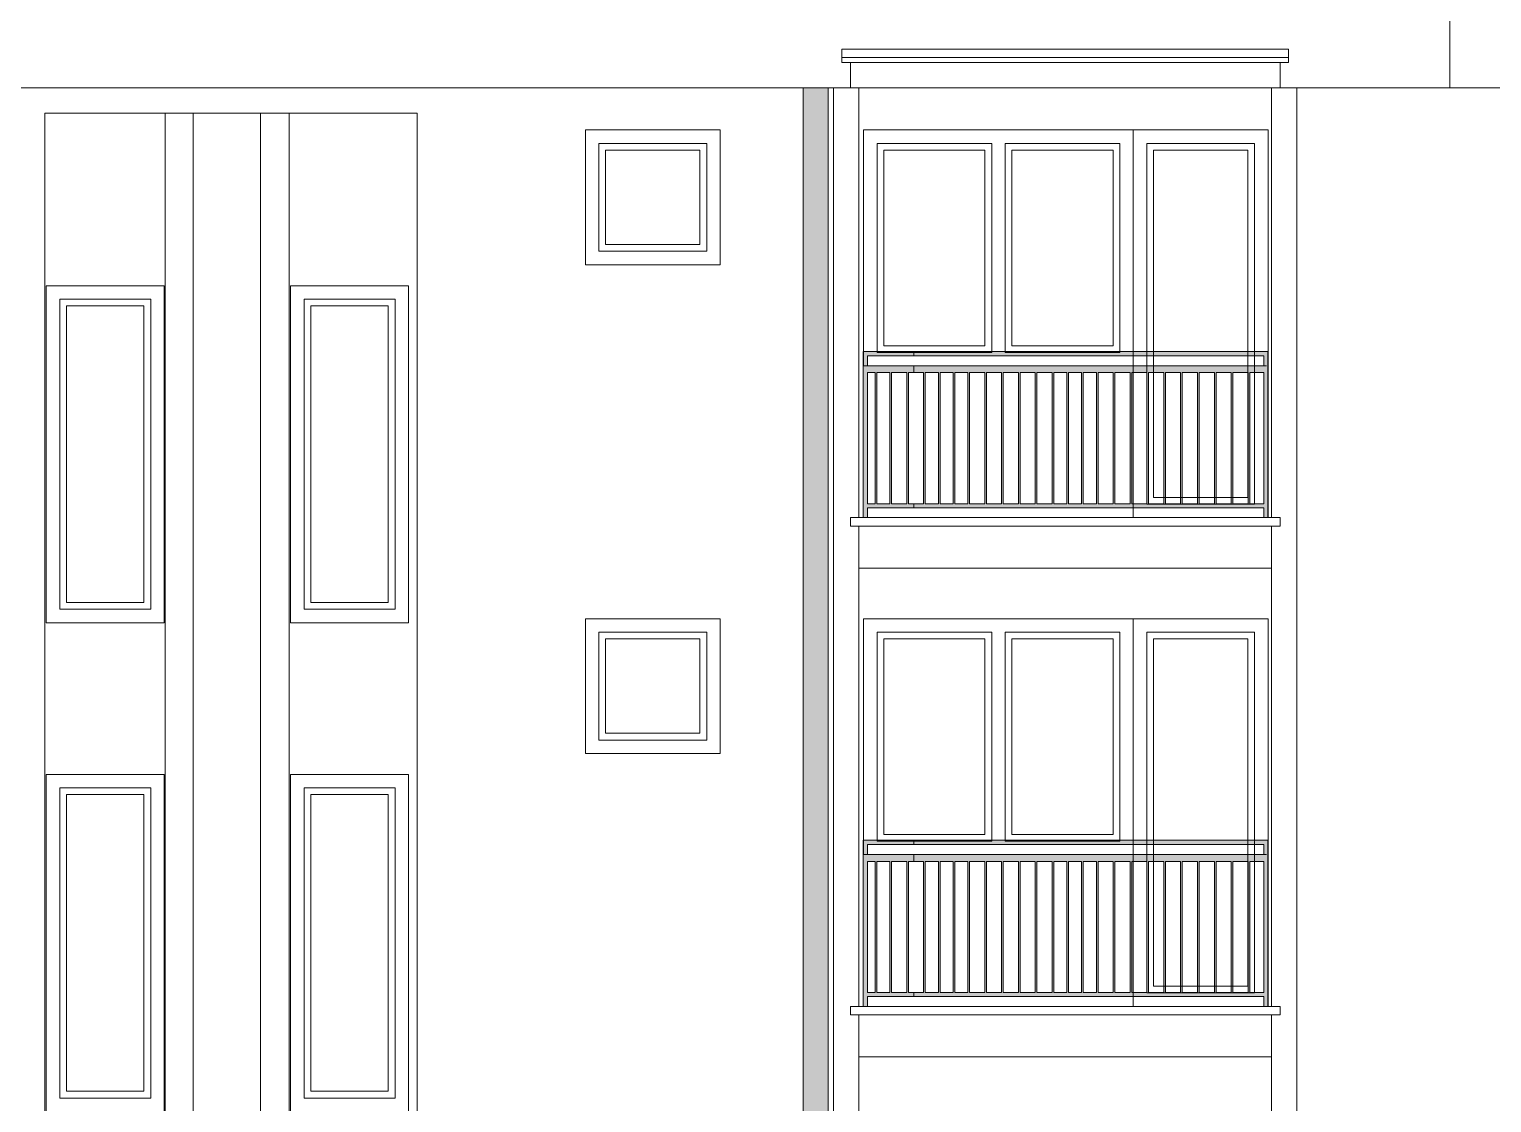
# Model space of a CAD drawing. Header units: millimetres. Extents: x 2791058 to 2855058, y -67651 to -18651.
# Drawn here: x 2811703 to 2820382, y -30394 to -24025 of the extents above; entities that cross this region are included whole.
import ezdxf

# ---------------------------------------------------------------- set-up
doc = ezdxf.new("R2010")
doc.units = ezdxf.units.MM
doc.header["$MEASUREMENT"] = 0
doc.linetypes.add('Hidden Line', pattern=[195.611112, 141.111112, -54.5])
doc.layers.add('Exterior walls', color=7, linetype='Continuous')
for name, color, linetype, lineweight in [('Exterior walls_Pen_No__1', 7, 'Continuous', 0), ('Lines_Pen_No__20', 1, 'Continuous', 0), ('Shell - Roof_Pen_No__20', 1, 'Continuous', 0), ('Shell - Roof_Pen_No__21', 7, 'Continuous', 0)]:
    doc.layers.add(name, color=color, linetype=linetype, lineweight=lineweight)
doc.layers.add('Structural - Bearing_Pen_No__61', color=7, linetype='Continuous', lineweight=0, true_color=0x6a6a6a)

# ---------------------------------------------------------------- blocks, each defined once
blk = doc.blocks.new('Wall_2', base_point=(2816369.9, -24372))
at = {"layer": 'Exterior walls', "linetype": 'Continuous', "lineweight": 0}
blk.add_hatch(color=255, dxfattribs=at).paths.add_polyline_path([(2816294.9, -24372), (2816294.9, -35945.2), (2816444.9, -35918.8), (2816444.9, -24372)])
at = {"layer": 'Exterior walls_Pen_No__1', "color": 7, "linetype": 'Continuous', "lineweight": 0, "flags": 128}
for points in [[(2816294.9, -24372), (2816294.9, -35945.2)], [(2816444.9, -24372), (2816294.9, -24372)], [(2816444.9, -35918.8), (2816444.9, -24372)]]:
    blk.add_lwpolyline(points, dxfattribs=at)

msp = doc.modelspace()

# ---------------------------------------------------------------- hatches: boundary and pattern name
at = {"layer": 'Structural - Bearing_Pen_No__61', "linetype": 'Continuous', "lineweight": 0, "true_color": 0x6a6a6a}
h = msp.add_hatch(color=251, dxfattribs=at)
h.paths.add_polyline_path([(2816652.754, -25936.789), (2816652.754, -26922.015), (2816676.754, -26922.015), (2816676.754, -26864.515), (2816952.754, -26864.515), (2816952.754, -26839.515), (2816920.754, -26839.515), (2816920.754, -26062.015), (2816952.754, -26062.015), (2816952.754, -26022.015), (2816676.754, -26022.015), (2816676.754, -25962.015), (2816952.754, -25962.015), (2816952.754, -25936.789), (2816676.754, -25936.789)])
h.paths.add_polyline_path([(2816676.754, -26062.015), (2816723.254, -26062.015), (2816723.254, -26839.515), (2816676.754, -26839.515)], flags=0)
h.paths.add_polyline_path([(2816733.254, -26062.015), (2816810.754, -26062.015), (2816810.753, -26839.515), (2816733.254, -26839.515)], flags=0)
h.paths.add_polyline_path([(2816820.754, -26062.015), (2816910.754, -26062.015), (2816910.754, -26839.515), (2816820.754, -26839.515)], flags=0)
h = msp.add_hatch(color=251, dxfattribs=at)
h.paths.add_polyline_path([(2816952.754, -26864.515), (2819028.754, -26864.515), (2819028.754, -26922.015), (2819052.754, -26922.015), (2819052.754, -25936.789), (2819028.754, -25936.789), (2816952.754, -25936.789), (2816952.754, -25962.015), (2819028.754, -25962.015), (2819028.754, -26022.015), (2816952.754, -26022.015), (2816952.754, -26062.015), (2817010.754, -26062.015), (2817010.754, -26839.515), (2816952.754, -26839.515)])
h.paths.add_polyline_path([(2817020.754, -26839.515), (2817020.754, -26062.015), (2817098.254, -26062.015), (2817098.254, -26839.515)], flags=0)
h.paths.add_polyline_path([(2817185.754, -26839.515), (2817108.254, -26839.515), (2817108.254, -26062.015), (2817185.754, -26062.015)], flags=0)
h.paths.add_polyline_path([(2817195.754, -26062.015), (2817273.254, -26062.015), (2817273.253, -26839.515), (2817195.754, -26839.515)], flags=0)
h.paths.add_polyline_path([(2817373.254, -26839.515), (2817283.254, -26839.515), (2817283.254, -26062.015), (2817373.254, -26062.015)], flags=0)
h.paths.add_polyline_path([(2817383.254, -26839.515), (2817383.254, -26062.015), (2817473.254, -26062.015), (2817473.254, -26839.515)], flags=0)
h.paths.add_polyline_path([(2817483.254, -26062.015), (2817573.254, -26062.015), (2817573.254, -26839.515), (2817483.254, -26839.515)], flags=0)
h.paths.add_polyline_path([(2817583.254, -26062.015), (2817673.254, -26062.015), (2817673.254, -26839.515), (2817583.254, -26839.515)], flags=0)
h.paths.add_polyline_path([(2817683.254, -26839.515), (2817683.254, -26062.015), (2817773.254, -26062.015), (2817773.254, -26839.515)], flags=0)
h.paths.add_polyline_path([(2817860.754, -26839.515), (2817783.254, -26839.515), (2817783.254, -26062.015), (2817860.754, -26062.015)], flags=0)
h.paths.add_polyline_path([(2817870.754, -26062.015), (2817948.254, -26062.015), (2817948.254, -26839.515), (2817870.754, -26839.515)], flags=0)
h.paths.add_polyline_path([(2817958.254, -26062.015), (2818035.754, -26062.015), (2818035.754, -26839.515), (2817958.254, -26839.515)], flags=0)
h.paths.add_polyline_path([(2818045.754, -26839.515), (2818045.754, -26062.015), (2818135.754, -26062.015), (2818135.754, -26839.515)], flags=0)
h.paths.add_polyline_path([(2818235.754, -26839.515), (2818145.754, -26839.515), (2818145.754, -26062.015), (2818235.754, -26062.015)], flags=0)
h.paths.add_polyline_path([(2818335.754, -26839.515), (2818245.754, -26839.515), (2818245.754, -26062.015), (2818335.754, -26062.015)], flags=0)
h.paths.add_polyline_path([(2818345.754, -26839.515), (2818345.754, -26062.015), (2818435.754, -26062.015), (2818435.754, -26839.515)], flags=0)
h.paths.add_polyline_path([(2818445.754, -26839.515), (2818445.754, -26062.015), (2818535.754, -26062.015), (2818535.754, -26839.515)], flags=0)
h.paths.add_polyline_path([(2818545.754, -26062.015), (2818635.754, -26062.015), (2818635.754, -26839.515), (2818545.754, -26839.515)], flags=0)
h.paths.add_polyline_path([(2818645.754, -26839.515), (2818645.754, -26062.015), (2818735.754, -26062.015), (2818735.754, -26839.515)], flags=0)
h.paths.add_polyline_path([(2818745.754, -26062.015), (2818835.754, -26062.015), (2818835.754, -26839.515), (2818745.754, -26839.515)], flags=0)
h.paths.add_polyline_path([(2818845.754, -26839.515), (2818845.754, -26062.015), (2818935.754, -26062.015), (2818935.754, -26839.515)], flags=0)
h.paths.add_polyline_path([(2818945.754, -26062.015), (2819028.754, -26062.015), (2819028.754, -26839.515), (2818945.754, -26839.515)], flags=0)
h = msp.add_hatch(color=251, dxfattribs=at)
h.paths.add_polyline_path([(2816652.754, -28836.789), (2816652.754, -29822.015), (2816676.754, -29822.015), (2816676.754, -29764.515), (2816952.754, -29764.515), (2816952.754, -29739.515), (2816920.754, -29739.515), (2816920.754, -28962.015), (2816952.754, -28962.015), (2816952.754, -28922.015), (2816676.754, -28922.015), (2816676.754, -28862.015), (2816952.754, -28862.015), (2816952.754, -28836.789), (2816676.754, -28836.789)])
h.paths.add_polyline_path([(2816676.754, -28962.015), (2816723.254, -28962.015), (2816723.254, -29739.515), (2816676.754, -29739.515)], flags=0)
h.paths.add_polyline_path([(2816733.254, -28962.015), (2816810.754, -28962.015), (2816810.753, -29739.515), (2816733.254, -29739.515)], flags=0)
h.paths.add_polyline_path([(2816820.754, -28962.015), (2816910.754, -28962.015), (2816910.754, -29739.515), (2816820.754, -29739.515)], flags=0)
h = msp.add_hatch(color=251, dxfattribs=at)
h.paths.add_polyline_path([(2816952.754, -29764.515), (2819028.754, -29764.515), (2819028.754, -29822.015), (2819052.754, -29822.015), (2819052.754, -28836.789), (2819028.754, -28836.789), (2816952.754, -28836.789), (2816952.754, -28862.015), (2819028.754, -28862.015), (2819028.754, -28922.015), (2816952.754, -28922.015), (2816952.754, -28962.015), (2817010.754, -28962.015), (2817010.754, -29739.515), (2816952.754, -29739.515)])
h.paths.add_polyline_path([(2817020.754, -29739.515), (2817020.754, -28962.015), (2817098.254, -28962.015), (2817098.254, -29739.515)], flags=0)
h.paths.add_polyline_path([(2817185.754, -29739.515), (2817108.254, -29739.515), (2817108.254, -28962.015), (2817185.754, -28962.015)], flags=0)
h.paths.add_polyline_path([(2817195.754, -28962.015), (2817273.254, -28962.015), (2817273.253, -29739.515), (2817195.754, -29739.515)], flags=0)
h.paths.add_polyline_path([(2817373.254, -29739.515), (2817283.254, -29739.515), (2817283.254, -28962.015), (2817373.254, -28962.015)], flags=0)
h.paths.add_polyline_path([(2817383.254, -29739.515), (2817383.254, -28962.015), (2817473.254, -28962.015), (2817473.254, -29739.515)], flags=0)
h.paths.add_polyline_path([(2817483.254, -28962.015), (2817573.254, -28962.015), (2817573.254, -29739.515), (2817483.254, -29739.515)], flags=0)
h.paths.add_polyline_path([(2817583.254, -28962.015), (2817673.254, -28962.015), (2817673.254, -29739.515), (2817583.254, -29739.515)], flags=0)
h.paths.add_polyline_path([(2817683.254, -29739.515), (2817683.254, -28962.015), (2817773.254, -28962.015), (2817773.254, -29739.515)], flags=0)
h.paths.add_polyline_path([(2817860.754, -29739.515), (2817783.254, -29739.515), (2817783.254, -28962.015), (2817860.754, -28962.015)], flags=0)
h.paths.add_polyline_path([(2817870.754, -28962.015), (2817948.254, -28962.015), (2817948.254, -29739.515), (2817870.754, -29739.515)], flags=0)
h.paths.add_polyline_path([(2817958.254, -28962.015), (2818035.754, -28962.015), (2818035.754, -29739.515), (2817958.254, -29739.515)], flags=0)
h.paths.add_polyline_path([(2818045.754, -29739.515), (2818045.754, -28962.015), (2818135.754, -28962.015), (2818135.754, -29739.515)], flags=0)
h.paths.add_polyline_path([(2818235.754, -29739.515), (2818145.754, -29739.515), (2818145.754, -28962.015), (2818235.754, -28962.015)], flags=0)
h.paths.add_polyline_path([(2818335.754, -29739.515), (2818245.754, -29739.515), (2818245.754, -28962.015), (2818335.754, -28962.015)], flags=0)
h.paths.add_polyline_path([(2818345.754, -29739.515), (2818345.754, -28962.015), (2818435.754, -28962.015), (2818435.754, -29739.515)], flags=0)
h.paths.add_polyline_path([(2818445.754, -29739.515), (2818445.754, -28962.015), (2818535.754, -28962.015), (2818535.754, -29739.515)], flags=0)
h.paths.add_polyline_path([(2818545.754, -28962.015), (2818635.754, -28962.015), (2818635.754, -29739.515), (2818545.754, -29739.515)], flags=0)
h.paths.add_polyline_path([(2818645.754, -29739.515), (2818645.754, -28962.015), (2818735.754, -28962.015), (2818735.754, -29739.515)], flags=0)
h.paths.add_polyline_path([(2818745.754, -28962.015), (2818835.754, -28962.015), (2818835.754, -29739.515), (2818745.754, -29739.515)], flags=0)
h.paths.add_polyline_path([(2818845.754, -29739.515), (2818845.754, -28962.015), (2818935.754, -28962.015), (2818935.754, -29739.515)], flags=0)
h.paths.add_polyline_path([(2818945.754, -28962.015), (2819028.754, -28962.015), (2819028.754, -29739.515), (2818945.754, -29739.515)], flags=0)

# ---------------------------------------------------------------- linework, layer by layer
at = {"layer": 'Lines_Pen_No__20', "color": 1, "linetype": 'Hidden Line', "lineweight": 0}
for p, q in [((2815003.223, -24762.015), (2815003.223, -24622.015)), ((2815003.223, -24622.015), (2815803.223, -24622.015)), ((2815803.223, -24762.015), (2815803.223, -24622.015)), ((2815803.223, -24762.015), (2815803.223, -24622.015)), ((2816654.66, -24762.015), (2816654.66, -24622.015)), ((2819054.66, -24622.015), (2816654.66, -24622.015)), ((2819054.66, -24762.015), (2819054.66, -24622.015)), ((2815003.223, -27662.015), (2815003.223, -27522.015)), ((2815003.223, -27522.015), (2815803.223, -27522.015)), ((2815803.223, -27662.015), (2815803.223, -27522.015)), ((2815803.223, -27662.015), (2815803.223, -27522.015)), ((2816654.66, -27662.015), (2816654.66, -27522.015)), ((2819054.66, -27522.015), (2816654.66, -27522.015)), ((2819054.66, -27662.015), (2819054.66, -27522.015))]:
    msp.add_line(p, q, dxfattribs=at)
at = {"layer": 'Lines_Pen_No__20', "color": 1, "linetype": 'Continuous', "lineweight": 0}
for p, q in [((2817414.66, -25942.015), (2817414.66, -24702.015)), ((2817494.66, -25942.015), (2817494.66, -24702.015)), ((2817374.66, -25902.015), (2817374.66, -24742.015)), ((2817534.66, -25902.015), (2817534.66, -24742.015)), ((2817374.66, -28802.015), (2817374.66, -27642.015)), ((2817414.66, -28842.015), (2817414.66, -27602.015)), ((2817494.66, -28842.015), (2817494.66, -27602.015)), ((2817534.66, -28802.015), (2817534.66, -27642.015))]:
    msp.add_line(p, q, dxfattribs=at)
for points in [[(2815803.223, -24622.015), (2815003.223, -24622.015), (2815003.223, -25422.015), (2815803.223, -25422.015)], [(2816654.66, -24622.015), (2818254.66, -24622.015), (2818254.66, -26022.015), (2816654.66, -26022.015)], [(2818254.66, -26922.015), (2819054.66, -26922.015), (2819054.66, -24622.015), (2818254.66, -24622.015)], [(2815723.223, -24702.015), (2815083.223, -24702.015), (2815083.223, -25342.015), (2815723.223, -25342.015)], [(2818334.66, -26842.015), (2818974.66, -26842.015), (2818974.66, -24702.015), (2818334.66, -24702.015)], [(2815683.223, -24742.015), (2815123.223, -24742.015), (2815123.223, -25302.015), (2815683.223, -25302.015)], [(2818374.66, -26802.015), (2818934.66, -26802.015), (2818934.66, -24742.015), (2818374.66, -24742.015)], [(2811804.042, -27546.018), (2812504.042, -27546.018), (2812504.042, -25546.018), (2811804.042, -25546.018)], [(2813254.042, -27546.018), (2813954.042, -27546.018), (2813954.042, -25546.018), (2813254.042, -25546.018)], [(2811884.042, -27466.018), (2812424.042, -27466.018), (2812424.042, -25626.018), (2811884.042, -25626.018)], [(2811924.042, -27426.018), (2812384.042, -27426.018), (2812384.042, -25666.018), (2811924.042, -25666.018)], [(2813334.042, -27466.018), (2813874.042, -27466.018), (2813874.042, -25626.018), (2813334.042, -25626.018)], [(2813374.042, -27426.018), (2813834.042, -27426.018), (2813834.042, -25666.018), (2813374.042, -25666.018)], [(2815803.223, -27522.015), (2815003.223, -27522.015), (2815003.223, -28322.015), (2815803.223, -28322.015)], [(2816654.66, -27522.015), (2818254.66, -27522.015), (2818254.66, -28922.015), (2816654.66, -28922.015)], [(2818254.66, -29822.015), (2819054.66, -29822.015), (2819054.66, -27522.015), (2818254.66, -27522.015)], [(2815723.223, -27602.015), (2815083.223, -27602.015), (2815083.223, -28242.015), (2815723.223, -28242.015)], [(2815683.223, -27642.015), (2815123.223, -27642.015), (2815123.223, -28202.015), (2815683.223, -28202.015)], [(2818334.66, -29742.015), (2818974.66, -29742.015), (2818974.66, -27602.015), (2818334.66, -27602.015)], [(2818374.66, -29702.015), (2818934.66, -29702.015), (2818934.66, -27642.015), (2818374.66, -27642.015)], [(2811804.042, -30446.018), (2812504.042, -30446.018), (2812504.042, -28446.018), (2811804.042, -28446.018)], [(2813254.042, -30446.018), (2813954.042, -30446.018), (2813954.042, -28446.018), (2813254.042, -28446.018)], [(2811884.042, -30366.018), (2812424.042, -30366.018), (2812424.042, -28526.018), (2811884.042, -28526.018)], [(2813334.042, -30366.018), (2813874.042, -30366.018), (2813874.042, -28526.018), (2813334.042, -28526.018)], [(2811924.042, -30326.018), (2812384.042, -30326.018), (2812384.042, -28566.018), (2811924.042, -28566.018)], [(2813374.042, -30326.018), (2813834.042, -30326.018), (2813834.042, -28566.018), (2813374.042, -28566.018)]]:
    msp.add_lwpolyline(points, close=True, dxfattribs=at)
for points in [[(2817414.66, -25942.015), (2816734.66, -25942.015), (2816734.66, -24702.015), (2817414.66, -24702.015)], [(2817494.66, -24702.015), (2818174.66, -24702.015), (2818174.66, -25942.015), (2817494.66, -25942.015)], [(2817374.66, -25902.015), (2816774.66, -25902.015), (2816774.66, -24742.015), (2817374.66, -24742.015)], [(2817534.66, -24742.015), (2818134.66, -24742.015), (2818134.66, -25902.015), (2817534.66, -25902.015)], [(2817414.66, -28842.015), (2816734.66, -28842.015), (2816734.66, -27602.015), (2817414.66, -27602.015)], [(2817374.66, -28802.015), (2816774.66, -28802.015), (2816774.66, -27642.015), (2817374.66, -27642.015)], [(2817494.66, -27602.015), (2818174.66, -27602.015), (2818174.66, -28842.015), (2817494.66, -28842.015)], [(2817534.66, -27642.015), (2818134.66, -27642.015), (2818134.66, -28802.015), (2817534.66, -28802.015)]]:
    msp.add_lwpolyline(points, dxfattribs=at)
at = {"layer": 'Shell - Roof_Pen_No__20', "color": 1, "linetype": 'Continuous', "lineweight": 0}
for p, q in [((2815003.223, -25422.015), (2815003.223, -24622.015)), ((2815003.223, -24622.015), (2815803.223, -24622.015)), ((2815803.223, -24622.015), (2815803.223, -25422.015)), ((2815803.223, -25422.015), (2815003.223, -25422.015)), ((2815003.223, -28322.015), (2815003.223, -27522.015)), ((2815003.223, -27522.015), (2815803.223, -27522.015)), ((2815803.223, -27522.015), (2815803.223, -28322.015)), ((2815803.223, -28322.015), (2815003.223, -28322.015))]:
    msp.add_line(p, q, dxfattribs=at)
at = {"layer": 'Shell - Roof_Pen_No__21', "color": 7, "linetype": 'Continuous', "lineweight": 0}
for p, q in [((2820133.61, -24372.015), (2820133.61, -23822.015)), ((2816525.754, -24142.015), (2816525.754, -24222.015)), ((2816525.754, -24142.015), (2819175.754, -24142.015)), ((2816525.754, -24192.015), (2819175.754, -24192.015)), ((2819175.754, -24142.015), (2819175.754, -24222.015)), ((2816525.754, -24222.015), (2819175.754, -24222.015)), ((2816575.754, -24222.015), (2816575.754, -24372.015)), ((2819125.754, -24222.015), (2819125.754, -24372.015)), ((2804625.754, -24372.015), (2821075.754, -24372.015)), ((2816475.754, -24372.015), (2816475.754, -35922.015)), ((2816625.754, -24372.015), (2816625.754, -26922.015)), ((2819075.754, -24372.015), (2819075.754, -26922.015)), ((2819225.754, -24372.015), (2819225.754, -35922.015)), ((2811795.754, -24522.015), (2814005.754, -24522.015)), ((2811795.754, -24522.015), (2811795.754, -36746.464)), ((2812509.259, -24522.015), (2812509.259, -36746.464)), ((2812675.754, -24522.015), (2812675.754, -36746.464)), ((2813074.911, -24522.015), (2813074.911, -36746.464)), ((2813245.338, -24522.015), (2813245.338, -36746.464)), ((2814005.754, -24522.015), (2814005.754, -36746.464)), ((2815803.223, -24622.015), (2815003.223, -24622.015)), ((2815003.223, -24622.015), (2815003.223, -25422.015)), ((2815803.223, -25422.015), (2815803.223, -24622.015)), ((2816625.754, -26922.015), (2816625.754, -24622.015)), ((2815003.223, -25422.015), (2815803.223, -25422.015)), ((2812504.042, -25546.018), (2811804.042, -25546.018)), ((2811804.042, -25546.018), (2811804.042, -27546.018)), ((2813954.042, -25546.018), (2813254.042, -25546.018)), ((2819045.754, -26022.015), (2817445.754, -26022.015)), ((2816575.754, -26972.015), (2816575.754, -26922.015)), ((2816575.754, -26922.015), (2816625.754, -26922.015)), ((2816625.754, -26972.015), (2816575.754, -26972.015)), ((2819075.754, -26922.015), (2816625.754, -26922.015)), ((2816625.754, -26972.015), (2816625.754, -27222.015)), ((2816625.754, -26972.015), (2819075.754, -26972.015)), ((2816625.754, -26972.015), (2816625.754, -29822.015)), ((2819125.754, -26922.015), (2819075.754, -26922.015)), ((2819075.754, -26972.015), (2819075.754, -27122.015)), ((2819075.754, -26972.015), (2819125.754, -26972.015)), ((2819075.754, -26972.015), (2819075.754, -29822.015)), ((2819125.754, -26972.015), (2819125.754, -26922.015)), ((2819075.754, -27222.015), (2816625.754, -27222.015)), ((2812504.042, -27546.018), (2811804.042, -27546.018)), ((2813954.042, -27546.018), (2813254.042, -27546.018)), ((2815803.223, -27522.015), (2815003.223, -27522.015)), ((2815003.223, -27522.015), (2815003.223, -28322.015)), ((2815803.223, -28322.015), (2815803.223, -27522.015)), ((2816625.754, -29822.015), (2816625.754, -27522.015)), ((2815003.223, -28322.015), (2815803.223, -28322.015)), ((2812504.042, -28446.018), (2811804.042, -28446.018)), ((2811804.042, -28446.018), (2811804.042, -30446.018)), ((2813954.042, -28446.018), (2813254.042, -28446.018)), ((2819045.754, -28922.015), (2817445.754, -28922.015)), ((2816575.754, -29872.015), (2816575.754, -29822.015)), ((2816575.754, -29822.015), (2816625.754, -29822.015)), ((2819075.754, -29822.015), (2816625.754, -29822.015)), ((2819125.754, -29822.015), (2819075.754, -29822.015)), ((2819125.754, -29872.015), (2819125.754, -29822.015)), ((2816625.754, -29872.015), (2816575.754, -29872.015)), ((2816625.754, -29872.015), (2816625.754, -30122.015)), ((2816625.754, -29872.015), (2819075.754, -29872.015)), ((2816625.754, -29872.015), (2816625.754, -32722.015)), ((2819075.754, -29872.015), (2819075.754, -30122.015)), ((2819075.754, -29872.015), (2819125.754, -29872.015)), ((2819075.754, -29872.015), (2819075.754, -32722.015)), ((2819075.754, -30122.015), (2816625.754, -30122.015))]:
    msp.add_line(p, q, dxfattribs=at)
at = {"layer": 'Structural - Bearing_Pen_No__61', "color": 251, "linetype": 'Continuous', "lineweight": 0, "true_color": 0x6a6a6a, "flags": 128}
for points in [[(2816652.754, -25936.789), (2816652.754, -26922.015), (2816676.754, -26922.015), (2816676.754, -26864.515), (2816952.754, -26864.515), (2816952.754, -26839.515), (2816920.754, -26839.515), (2816920.754, -26062.015), (2816952.754, -26062.015), (2816952.754, -26022.015), (2816676.754, -26022.015), (2816676.754, -25962.015), (2816952.754, -25962.015), (2816952.754, -25936.789), (2816676.754, -25936.789)], [(2816952.754, -26864.515), (2819028.754, -26864.515), (2819028.754, -26922.015), (2819052.754, -26922.015), (2819052.754, -25936.789), (2819028.754, -25936.789), (2816952.754, -25936.789), (2816952.754, -25962.015), (2819028.754, -25962.015), (2819028.754, -26022.015), (2816952.754, -26022.015), (2816952.754, -26062.015), (2817010.754, -26062.015), (2817010.754, -26839.515), (2816952.754, -26839.515)], [(2816676.754, -26062.015), (2816723.254, -26062.015), (2816723.254, -26839.515), (2816676.754, -26839.515)], [(2816733.254, -26062.015), (2816810.754, -26062.015), (2816810.753, -26839.515), (2816733.254, -26839.515)], [(2816820.754, -26062.015), (2816910.754, -26062.015), (2816910.754, -26839.515), (2816820.754, -26839.515)], [(2817020.754, -26839.515), (2817020.754, -26062.015), (2817098.254, -26062.015), (2817098.254, -26839.515)], [(2817185.754, -26839.515), (2817108.254, -26839.515), (2817108.254, -26062.015), (2817185.754, -26062.015)], [(2817195.754, -26062.015), (2817273.254, -26062.015), (2817273.253, -26839.515), (2817195.754, -26839.515)], [(2817373.254, -26839.515), (2817283.254, -26839.515), (2817283.254, -26062.015), (2817373.254, -26062.015)], [(2817383.254, -26839.515), (2817383.254, -26062.015), (2817473.254, -26062.015), (2817473.254, -26839.515)], [(2817483.254, -26062.015), (2817573.254, -26062.015), (2817573.254, -26839.515), (2817483.254, -26839.515)], [(2817583.254, -26062.015), (2817673.254, -26062.015), (2817673.254, -26839.515), (2817583.254, -26839.515)], [(2817683.254, -26839.515), (2817683.254, -26062.015), (2817773.254, -26062.015), (2817773.254, -26839.515)], [(2817860.754, -26839.515), (2817783.254, -26839.515), (2817783.254, -26062.015), (2817860.754, -26062.015)], [(2817870.754, -26062.015), (2817948.254, -26062.015), (2817948.254, -26839.515), (2817870.754, -26839.515)], [(2817958.254, -26062.015), (2818035.754, -26062.015), (2818035.754, -26839.515), (2817958.254, -26839.515)], [(2818045.754, -26839.515), (2818045.754, -26062.015), (2818135.754, -26062.015), (2818135.754, -26839.515)], [(2818235.754, -26839.515), (2818145.754, -26839.515), (2818145.754, -26062.015), (2818235.754, -26062.015)], [(2818335.754, -26839.515), (2818245.754, -26839.515), (2818245.754, -26062.015), (2818335.754, -26062.015)], [(2818345.754, -26839.515), (2818345.754, -26062.015), (2818435.754, -26062.015), (2818435.754, -26839.515)], [(2818445.754, -26839.515), (2818445.754, -26062.015), (2818535.754, -26062.015), (2818535.754, -26839.515)], [(2818545.754, -26062.015), (2818635.754, -26062.015), (2818635.754, -26839.515), (2818545.754, -26839.515)], [(2818645.754, -26839.515), (2818645.754, -26062.015), (2818735.754, -26062.015), (2818735.754, -26839.515)], [(2818745.754, -26062.015), (2818835.754, -26062.015), (2818835.754, -26839.515), (2818745.754, -26839.515)], [(2818845.754, -26839.515), (2818845.754, -26062.015), (2818935.754, -26062.015), (2818935.754, -26839.515)], [(2818945.754, -26062.015), (2819028.754, -26062.015), (2819028.754, -26839.515), (2818945.754, -26839.515)], [(2816652.754, -28836.789), (2816652.754, -29822.015), (2816676.754, -29822.015), (2816676.754, -29764.515), (2816952.754, -29764.515), (2816952.754, -29739.515), (2816920.754, -29739.515), (2816920.754, -28962.015), (2816952.754, -28962.015), (2816952.754, -28922.015), (2816676.754, -28922.015), (2816676.754, -28862.015), (2816952.754, -28862.015), (2816952.754, -28836.789), (2816676.754, -28836.789)], [(2816952.754, -29764.515), (2819028.754, -29764.515), (2819028.754, -29822.015), (2819052.754, -29822.015), (2819052.754, -28836.789), (2819028.754, -28836.789), (2816952.754, -28836.789), (2816952.754, -28862.015), (2819028.754, -28862.015), (2819028.754, -28922.015), (2816952.754, -28922.015), (2816952.754, -28962.015), (2817010.754, -28962.015), (2817010.754, -29739.515), (2816952.754, -29739.515)], [(2816676.754, -28962.015), (2816723.254, -28962.015), (2816723.254, -29739.515), (2816676.754, -29739.515)], [(2816733.254, -28962.015), (2816810.754, -28962.015), (2816810.753, -29739.515), (2816733.254, -29739.515)], [(2816820.754, -28962.015), (2816910.754, -28962.015), (2816910.754, -29739.515), (2816820.754, -29739.515)], [(2817020.754, -29739.515), (2817020.754, -28962.015), (2817098.254, -28962.015), (2817098.254, -29739.515)], [(2817185.754, -29739.515), (2817108.254, -29739.515), (2817108.254, -28962.015), (2817185.754, -28962.015)], [(2817195.754, -28962.015), (2817273.254, -28962.015), (2817273.253, -29739.515), (2817195.754, -29739.515)], [(2817373.254, -29739.515), (2817283.254, -29739.515), (2817283.254, -28962.015), (2817373.254, -28962.015)], [(2817383.254, -29739.515), (2817383.254, -28962.015), (2817473.254, -28962.015), (2817473.254, -29739.515)], [(2817483.254, -28962.015), (2817573.254, -28962.015), (2817573.254, -29739.515), (2817483.254, -29739.515)], [(2817583.254, -28962.015), (2817673.254, -28962.015), (2817673.254, -29739.515), (2817583.254, -29739.515)], [(2817683.254, -29739.515), (2817683.254, -28962.015), (2817773.254, -28962.015), (2817773.254, -29739.515)], [(2817860.754, -29739.515), (2817783.254, -29739.515), (2817783.254, -28962.015), (2817860.754, -28962.015)], [(2817870.754, -28962.015), (2817948.254, -28962.015), (2817948.254, -29739.515), (2817870.754, -29739.515)], [(2817958.254, -28962.015), (2818035.754, -28962.015), (2818035.754, -29739.515), (2817958.254, -29739.515)], [(2818045.754, -29739.515), (2818045.754, -28962.015), (2818135.754, -28962.015), (2818135.754, -29739.515)], [(2818235.754, -29739.515), (2818145.754, -29739.515), (2818145.754, -28962.015), (2818235.754, -28962.015)], [(2818335.754, -29739.515), (2818245.754, -29739.515), (2818245.754, -28962.015), (2818335.754, -28962.015)], [(2818345.754, -29739.515), (2818345.754, -28962.015), (2818435.754, -28962.015), (2818435.754, -29739.515)], [(2818445.754, -29739.515), (2818445.754, -28962.015), (2818535.754, -28962.015), (2818535.754, -29739.515)], [(2818545.754, -28962.015), (2818635.754, -28962.015), (2818635.754, -29739.515), (2818545.754, -29739.515)], [(2818645.754, -29739.515), (2818645.754, -28962.015), (2818735.754, -28962.015), (2818735.754, -29739.515)], [(2818745.754, -28962.015), (2818835.754, -28962.015), (2818835.754, -29739.515), (2818745.754, -29739.515)], [(2818845.754, -29739.515), (2818845.754, -28962.015), (2818935.754, -28962.015), (2818935.754, -29739.515)], [(2818945.754, -28962.015), (2819028.754, -28962.015), (2819028.754, -29739.515), (2818945.754, -29739.515)]]:
    msp.add_lwpolyline(points, close=True, dxfattribs=at)

# ---------------------------------------------------------------- block references
at = {"layer": 'Exterior walls', "color": 7, "lineweight": 0}
msp.add_blockref('Wall_2', (2816369.934, -24372.015), dxfattribs=at)

doc.saveas('drawing.dxf')
